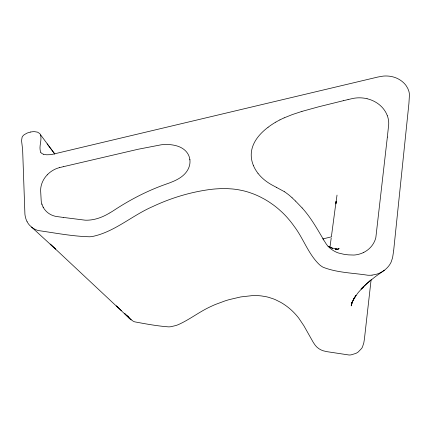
<?xml version="1.0" encoding="UTF-8"?>
<svg xmlns="http://www.w3.org/2000/svg" width="431" height="431" viewBox="0 0 431 431"><rect width="100%" height="100%" fill="white"/><g stroke="black" fill="none" stroke-linecap="round" stroke-linejoin="round"><path stroke-width="0.65" d="M336.061 203.906L336.105 201.261L331.461 236.172M351.744 302.794L351.448 305.574L351.782 302.971M393.638 250.777L408.906 103.585L409.428 95.035A24.475 21 1.7 0 0 408.938 91.485L407.839 88.522L406.18 85.726A23.705 20.343 1.8 0 0 403.653 82.811A23.673 20.316 1.8 0 0 398.077 78.83A22.719 19.492 1.8 0 0 394.322 77.273L392.609 76.788A24.093 20.683 1.8 0 0 387.28 76.023A25.084 21.545 1.9 0 0 383.132 76.12L377.874 77.03L52.507 154.309A27.067 22.778 -30.2 0 1 50.061 154.686L46.618 154.788L43.52 154.255M393.605 251.074L392.582 257.727L391.143 262.053A22.547 20.941 12.9 0 1 388.951 265.701L388.374 266.439A25.542 23.727 12.3 0 1 383.45 270.91A25.952 24.109 12.2 0 1 379.544 273.098A25.041 23.269 12.4 0 1 376.807 274.143L372.028 275.134M371.123 279.568L364.41 339.116L363.786 342.968L362.46 346.987A13.544 12.989 31.5 0 1 361.598 348.48L358.242 351.955A16.308 15.651 30.8 0 1 355.812 353.425L351.114 354.858A15.672 15.042 31 0 1 349.094 355.009L327.248 351.712A69.569 66.148 13.8 0 1 325.771 351.389C320.874 350.613 316.483 347.779 313.989 343.459A51.208 48.8 24.4 0 1 313.025 341.961L303.92 325.82L298.812 318.223A63.632 62.937 -59.6 0 0 297.6 316.693L297.088 316.074A63.077 62.403 -59.3 0 0 293.888 312.55A63.669 62.974 -59.7 0 0 292.504 311.177L291.927 310.627A62.306 61.66 -58.6 0 0 288.339 307.529A60.809 60.211 -57.2 0 0 286.804 306.339L286.162 305.87A59.882 59.311 -56.1 0 0 282.23 303.246A59.047 58.497 -55.1 0 0 280.559 302.271L275.641 299.804A51.763 51.337 -43.6 0 0 273.119 298.775L268.642 297.325A48.396 47.986 -37.8 0 0 266.002 296.684L261.364 295.93A54.204 53.783 -47.9 0 0 258.659 295.682L253.961 295.569A66.137 65.55 -68.6 0 0 252.431 295.607L240.784 296.927L229.405 299.577A136.428 131.363 83.3 0 0 224.907 300.946L215.403 304.475A119.538 115.917 86.3 0 0 211.104 306.398C199.715 311.505 189.877 319.457 178.493 324.554A36.576 34.351 -38.3 0 1 175.934 325.513L170.865 326.709A21.205 20.02 -41.1 0 1 168.699 326.876C157.288 326.057 145.926 323.923 134.698 321.849A14.39 13.399 -43.9 0 1 133.222 321.219L129.677 318.584A13.954 12.984 -44 0 1 128.336 316.882M387.35 137.08L375.854 237.459A23.947 22.18 7.5 0 1 374.216 242.006A25.03 23.188 7.3 0 1 371.581 246.133A24.777 22.951 7.4 0 1 368.058 249.635A24.734 22.908 7.4 0 1 363.802 252.367M387.35 137.069L388.73 124.144A28.742 25.165 0.6 0 0 388.428 119.85A29.475 25.806 0.5 0 0 387.324 115.675M329.941 247.416L331.191 238.149M335.911 203.168L337.026 195.092M351.739 303.112L351.195 305.891L352.477 301.237L351.82 303.451L354.099 298.117L352.86 300.87L356.022 295.429L354.25 297.983L358.35 292.423L363.565 286.642L361.124 289.007L370.019 280.619M47.238 174.857L46.941 175.175A22.999 19.918 -33.6 0 0 44.91 177.669L44.662 178.019A22.945 19.864 -33.6 0 0 43.046 180.745L42.858 181.122A23.139 20.036 -33.6 0 0 41.688 184.005L41.565 184.398A22.401 19.39 -33.6 0 0 40.88 187.366L40.821 187.765A25.65 22.229 -33.4 0 0 40.649 190.744L41.214 201.191A23.091 20.058 -34.2 0 0 47.173 212.187L47.475 212.44A23.15 20.112 -34.2 0 0 49.888 214.121L50.233 214.32A22.924 19.912 -34.3 0 0 52.965 215.57L53.347 215.705A23.807 20.677 -34.2 0 0 56.321 216.481L63.357 217.434M361.124 289.007L367.438 283.048L375.115 276.826L384.312 270.296M335.35 249.285L336.374 248.563L335.447 249.215M113.208 210.829C129.85 199.795 147.758 190.497 166.641 183.956M112.825 211.071L109.916 212.855M109.673 212.995L106.295 214.864A51.892 45.131 -30.9 0 1 103.224 216.351L102.864 216.507A44.145 38.531 -31.3 0 1 99.706 217.774L99.286 217.919A39.496 34.545 -31.5 0 1 96.102 218.9L95.73 218.996A36.382 31.862 -31.7 0 1 92.444 219.691L92.008 219.762A35.579 31.167 -31.8 0 1 88.759 220.117L88.377 220.144A32.029 28.09 -32.1 0 1 85.096 220.171L63.411 217.439M284.153 117.857L282.025 118.837A87.396 79.713 -0.9 0 0 279.924 119.877M284.164 117.852L292.369 114.554L301.926 111.403M170.584 182.507L174.054 181.052A45.029 39.582 -22.8 0 0 177.028 179.598L177.416 179.388A32.605 28.839 -22.8 0 0 180.239 177.68L180.605 177.432A25.381 22.536 -22.7 0 0 183.191 175.417L183.514 175.121A21.749 19.347 -22.6 0 0 185.745 172.783L186.014 172.443A20.009 17.811 -22.5 0 0 187.781 169.809L187.981 169.437A19.174 17.073 -22.4 0 0 189.193 166.581L189.311 166.194A18.781 16.723 -22.4 0 0 189.909 163.225L189.947 162.826A18.641 16.599 -22.4 0 0 189.166 156.625L189.031 156.259A18.872 16.809 -22.4 0 0 187.738 153.646L187.555 153.355A19.373 17.256 -22.5 0 0 185.696 151.028L185.416 150.748A20.381 18.156 -22.6 0 0 183.127 148.857L182.792 148.63A22.471 20.025 -22.8 0 0 180.153 147.165L179.829 147.014A26.372 23.533 -23.2 0 0 176.899 145.937L176.5 145.818A33.101 29.599 -23.9 0 0 173.467 145.118L173.057 145.042A38.666 34.647 -24.4 0 0 169.938 144.638L169.518 144.6A37.071 33.192 -24.3 0 0 166.355 144.477L165.93 144.482A42.066 37.75 -24.6 0 0 162.74 144.649L162.315 144.687A55.561 50.163 -25.6 0 0 161.119 144.811L138.065 149.266L63.249 166.711M170.175 182.669L167.012 183.827M336.595 249.414L339.149 248.628L336.627 249.371M301.937 111.403L319.112 106.672L343.415 100.682M59.365 167.643L63.201 166.722M348.07 99.572L352.714 98.489A31.447 27.557 0.7 0 1 357.477 97.869A28.845 25.246 0.5 0 1 362.299 97.956A29.453 25.785 0.6 0 1 367.045 98.721M348.059 99.572L343.426 100.676M322.684 238.941L331.746 236.786M30.644 132.021L27.272 133.012L24.378 134.596A6.492 5.431 -32 0 0 22.126 137.117L21.55 140.635L22.638 149.783L24.912 214.051A30.924 26.867 -35.8 0 0 25.246 216.335A25.644 22.24 -36.2 0 0 27.061 221.593M335.221 249.592L338.324 249.7L331.369 247.706M328.039 246.236L331.364 247.706M276.287 187.286L284.692 191.838M276.276 187.28L272.085 185.05A64.003 56.838 -4.9 0 1 268.06 182.582A49.84 44.538 -5.7 0 1 264.322 179.808A45.842 41.037 -6 0 1 260.938 176.694A44.657 39.991 -6.1 0 1 257.964 173.278M328.858 246.591L332.684 248.633M284.702 191.843L288.517 194.667A80.01 75.651 -18.4 0 1 290.78 196.59L292.099 197.781M31.555 227.099L55.507 249.075L50.174 244.081L131.078 319.861L124.769 313.666L129.429 318.315M292.105 197.786L295.537 201.056M121.423 310.67L116.392 305.902L118.056 307.492M295.542 201.067L302.131 207.941M302.142 207.952C310.837 217.499 317.168 228.845 323.686 239.911M47.135 143.879L54.78 153.98M54.818 154.023L40.277 134.407A5.872 4.924 -31.5 0 0 39.727 133.556L37.572 132.161L34.588 131.66A16.593 13.948 -32.3 0 0 30.644 132.031M40.8 152.342C38.574 147.219 41.645 141.659 40.832 136.341A9.891 8.286 -31.8 0 0 40.525 134.989M323.692 239.922L326.294 244.091A24.475 22.703 6.5 0 0 329.634 247.809A25.122 23.29 6.5 0 0 333.734 250.815A23.533 21.836 6.6 0 0 338.416 252.986L343.469 254.198A62.63 57.037 4.4 0 0 348.652 254.877L353.873 255.05A23.452 21.733 7.5 0 0 358.991 254.198A25.181 23.322 7.3 0 0 363.791 252.377M43.289 207.419L43.105 207.079M27.067 221.593L27.444 222.288A22.671 19.643 -36.4 0 0 29.572 225.241L31.916 227.385A24.05 20.839 -36.3 0 0 34.647 229.103A25.09 21.739 -36.2 0 0 38.165 230.537C55.254 232.961 72.44 236.355 89.734 236.781A33.99 29.998 -33.3 0 0 92.272 236.522C114.619 231.921 131.956 215.559 152.563 206.643C170.358 198.228 189.419 192.382 208.922 189.645A126.579 122.339 -32.7 0 1 216.13 188.886L220.306 188.654A95.348 91 -25.7 0 1 227.536 188.654L231.7 188.913A80.355 76.212 -23.2 0 1 238.849 189.839L242.917 190.674A77.634 73.545 -22.7 0 1 249.818 192.63L253.708 194.042A86.173 81.863 -24.6 0 1 260.243 196.945L263.901 198.863A94.039 89.503 -26.6 0 1 269.989 202.586L273.367 204.951A97.261 92.611 -27.5 0 1 278.943 209.412L282.003 212.181A99.96 95.203 -28.3 0 1 286.998 217.305L289.697 220.435A111.554 106.193 -31.7 0 1 294.039 226.146C303.435 238.424 308.219 253.994 319.527 264.758A21.836 20.489 6.5 0 0 323.121 267.247C337.252 272.796 352.87 272.909 367.745 275.226A27.956 25.941 12 0 0 372.034 275.145M127.673 315.713L128.136 316.575M41.952 204.369L41.85 204.046M189.85 159.47L189.904 159.858M47.227 174.867A22.945 19.864 -33.6 0 1 49.608 172.664L49.958 172.378A23.139 20.036 -33.6 0 1 52.636 170.525L53.013 170.299A22.417 19.406 -33.6 0 1 55.911 168.833L56.31 168.672A25.828 22.39 -33.8 0 1 59.365 167.648M43.536 154.217A6.853 5.797 -31.6 0 1 40.735 152.391M367.056 98.726A29.292 25.644 0.6 0 1 387.302 115.648M257.959 173.267A42.141 37.772 -6.3 0 1 255.448 169.577A39.016 35.008 -6.7 0 1 253.46 165.639M253.46 165.623A35.94 32.266 -7.1 0 1 252.065 161.49A33.359 29.965 -7.4 0 1 251.332 157.207A31.35 28.16 -7.7 0 1 251.321 152.865A30.811 27.681 -7.7 0 1 252.06 148.566A32.637 29.324 -7.5 0 1 253.509 144.412A36.317 32.648 -7 0 1 255.578 140.468A41.495 37.341 -6.3 0 1 258.164 136.778A48.455 43.682 -5.5 0 1 261.159 133.357A57 51.499 -4.5 0 1 264.483 130.194A66.401 60.157 -3.3 0 1 268.06 127.274M268.066 127.269A73.135 66.39 -2.5 0 1 271.837 124.586A76.212 69.246 -2.2 0 1 275.797 122.118M275.808 122.113A81.028 73.744 -1.6 0 1 279.913 119.883"/></g></svg>
